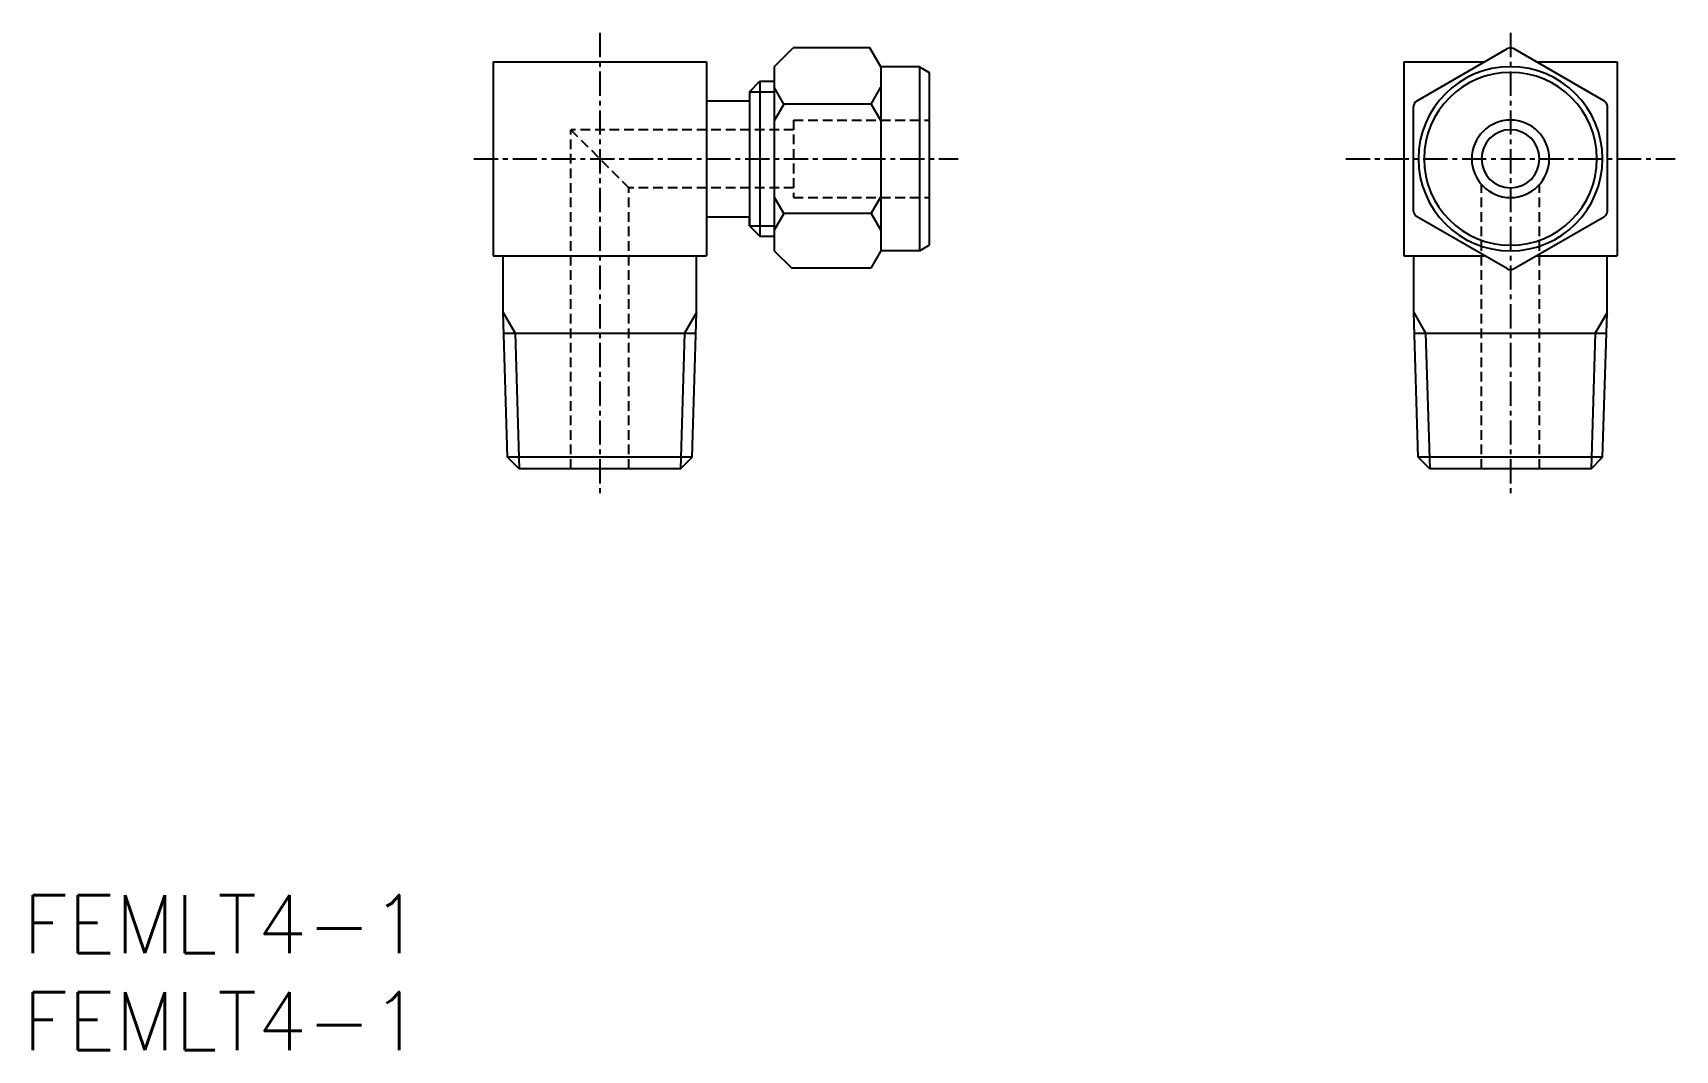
# Model space of a CAD drawing. Extents: x 0.5 to 85.3, y 0 to 52.5.
import ezdxf

# ---------------------------------------------------------------- set-up
doc = ezdxf.new("R2010")
doc.units = 0
doc.linetypes.add('CENTER', pattern=[2, 1.25, -0.25, 0.25, -0.25])
doc.linetypes.add('DASHED', pattern=[0.75, 0.5, -0.25])
doc.layers.get('0').update_dxf_attribs({"linetype": 'CONTINUOUS'})
doc.layers.add('CENTER', color=1, linetype='CENTER')
doc.styles.get("Standard").update_dxf_attribs({"font": 'txt.shx'})

# ---------------------------------------------------------------- blocks, each defined once
blk = doc.blocks.new('*U7')
at = {"color": 7, "linetype": 'CONTINUOUS'}
blk.add_text('FEMLT4-1', height=3, dxfattribs=at).set_placement((0, 0))
blk = doc.blocks.new('*U8')
at = {"color": 7, "linetype": 'CONTINUOUS'}
blk.add_text('FEMLT4-1', height=3, dxfattribs=at).set_placement((0, 5))

msp = doc.modelspace()

# ---------------------------------------------------------------- linework, layer by layer
at = {"color": 7, "linetype": 'CONTINUOUS'}
for p, q in [((38.78, 50.75), (39.757, 51.727)), ((43.716, 51.727), (39.757, 51.727)), ((44.28, 50.75), (43.716, 51.727)), ((24.28, 51), (24.28, 41)), ((24.28, 51), (35.28, 51)), ((35.28, 51), (35.28, 41)), ((71.28, 51), (71.28, 41)), ((71.28, 51), (75.44, 51)), ((71.93, 48.973), (76.63, 51.687)), ((81.63, 48.973), (76.93, 51.687)), ((78.12, 51), (82.28, 51)), ((82.28, 51), (82.28, 41)), ((38.78, 50.75), (38.78, 41.25)), ((44.28, 50.75), (44.28, 41.25)), ((46.28, 50.75), (44.28, 50.75)), ((46.28, 50.75), (46.28, 41.25)), ((46.28, 50.75), (46.78, 50.461)), ((46.78, 50.461), (46.78, 41.539)), ((37.5, 49.458), (38.042, 50)), ((37.5, 49.458), (37.5, 49)), ((38.042, 50), (38.78, 50)), ((38.042, 50), (38.042, 42)), ((39.28, 48.825), (38.78, 49.691)), ((43.78, 48.825), (44.28, 49.691)), ((35.28, 49), (37.5, 49)), ((37.5, 49), (37.5, 42.541)), ((39.28, 48.825), (38.78, 47.959)), ((43.78, 48.825), (39.28, 48.825)), ((43.78, 48.825), (44.28, 47.959)), ((71.78, 43.286), (71.78, 48.714)), ((81.78, 43.286), (81.78, 48.714)), ((39.28, 43.175), (38.78, 44.041)), ((43.78, 43.175), (44.28, 44.041)), ((35.28, 43), (37.5, 43)), ((37.5, 42.541), (37.5, 43)), ((37.5, 42.541), (38.042, 42)), ((39.28, 43.175), (38.78, 42.309)), ((43.78, 43.175), (39.28, 43.175)), ((43.78, 43.175), (44.28, 42.309)), ((76.63, 40.313), (71.93, 43.027)), ((76.93, 40.313), (81.63, 43.027)), ((38.042, 42), (38.78, 42)), ((46.28, 41.25), (46.78, 41.539)), ((24.28, 41), (35.28, 41)), ((24.788, 38.064), (24.788, 41)), ((34.772, 38.064), (34.772, 41)), ((38.78, 41.25), (39.68, 40.35)), ((44.28, 41.25), (43.76, 40.35)), ((46.28, 41.25), (44.28, 41.25)), ((71.28, 41), (75.44, 41)), ((71.788, 38.064), (71.788, 41)), ((78.12, 41), (82.28, 41)), ((81.772, 38.064), (81.772, 41)), ((43.76, 40.35), (39.68, 40.35)), ((25.021, 30.6), (24.788, 38.064)), ((34.538, 30.6), (34.772, 38.064)), ((72.021, 30.6), (71.788, 38.064)), ((81.538, 30.6), (81.772, 38.064)), ((24.821, 37), (34.738, 37)), ((71.821, 37), (81.738, 37)), ((34.538, 30.6), (25.021, 30.6)), ((25.621, 30), (25.021, 30.6)), ((33.939, 30), (34.538, 30.6)), ((81.538, 30.6), (72.021, 30.6)), ((72.621, 30), (72.021, 30.6)), ((80.939, 30), (81.538, 30.6)), ((33.939, 30), (25.621, 30)), ((80.939, 30), (72.621, 30))]:
    msp.add_line(p, q, dxfattribs=at)
at = {"color": 3, "linetype": 'CONTINUOUS'}
for p, q in [((37.5, 49.458), (38.78, 49.458)), ((37.5, 42.541), (38.78, 42.541)), ((24.788, 38.064), (25.402, 37)), ((34.772, 38.064), (34.157, 37)), ((71.788, 38.064), (72.402, 37)), ((81.772, 38.064), (81.157, 37)), ((25.402, 37), (25.621, 30)), ((34.157, 37), (33.939, 30)), ((72.402, 37), (72.621, 30)), ((81.157, 37), (80.939, 30))]:
    msp.add_line(p, q, dxfattribs=at)
at = {"color": 3, "linetype": 'DASHED'}
for p, q in [((39.78, 47.5), (28.28, 47.5)), ((28.28, 30), (28.28, 47.5)), ((28.28, 47.5), (31.28, 44.5)), ((39.78, 48), (39.78, 44)), ((39.78, 48), (46.78, 48)), ((39.78, 44.5), (31.28, 44.5)), ((31.28, 30), (31.28, 44.5)), ((75.28, 30), (75.28, 44.677)), ((78.28, 30), (78.28, 44.677)), ((39.78, 44), (46.78, 44))]:
    msp.add_line(p, q, dxfattribs=at)
at = {"color": 7, "linetype": 'CONTINUOUS'}
for centre, radius, start, end in [((76.78, 51.427), 0.3, 90, 120), ((76.78, 51.427), 0.3, 60, 90), ((76.78, 46), 4.75, 90, 270), ((76.78, 46), 4.461, 90, 270), ((76.78, 46), 4.75, 270, 90), ((76.78, 46), 4.461, 270, 90), ((72.08, 48.714), 0.3, 120, 180), ((81.48, 48.714), 0.3, 0, 60), ((76.78, 46), 2, 90, 270), ((76.78, 46), 1.5, 90, 270), ((76.78, 46), 2, 270, 90), ((76.78, 46), 1.5, 270, 90), ((72.08, 43.286), 0.3, 180, 240), ((81.48, 43.286), 0.3, 300, 0), ((76.78, 40.573), 0.3, 240, 270), ((76.78, 40.573), 0.3, 270, 300)]:
    msp.add_arc(centre, radius, start, end, dxfattribs=at)
at = {"layer": 'CENTER', "color": 1, "linetype": 'CENTER'}
for p, q in [((29.78, 52.5), (29.78, 28.5)), ((76.78, 52.5), (76.78, 28.5)), ((23.28, 46), (48.28, 46)), ((68.28, 46), (85.28, 46)), ((70.28, 46), (83.28, 46))]:
    msp.add_line(p, q, dxfattribs=at)

# ---------------------------------------------------------------- block references
at = {"color": 7, "linetype": 'CONTINUOUS'}
for name in ['*U8', '*U7']:
    msp.add_blockref(name, (0, 0), dxfattribs=at)

doc.saveas('drawing.dxf')
